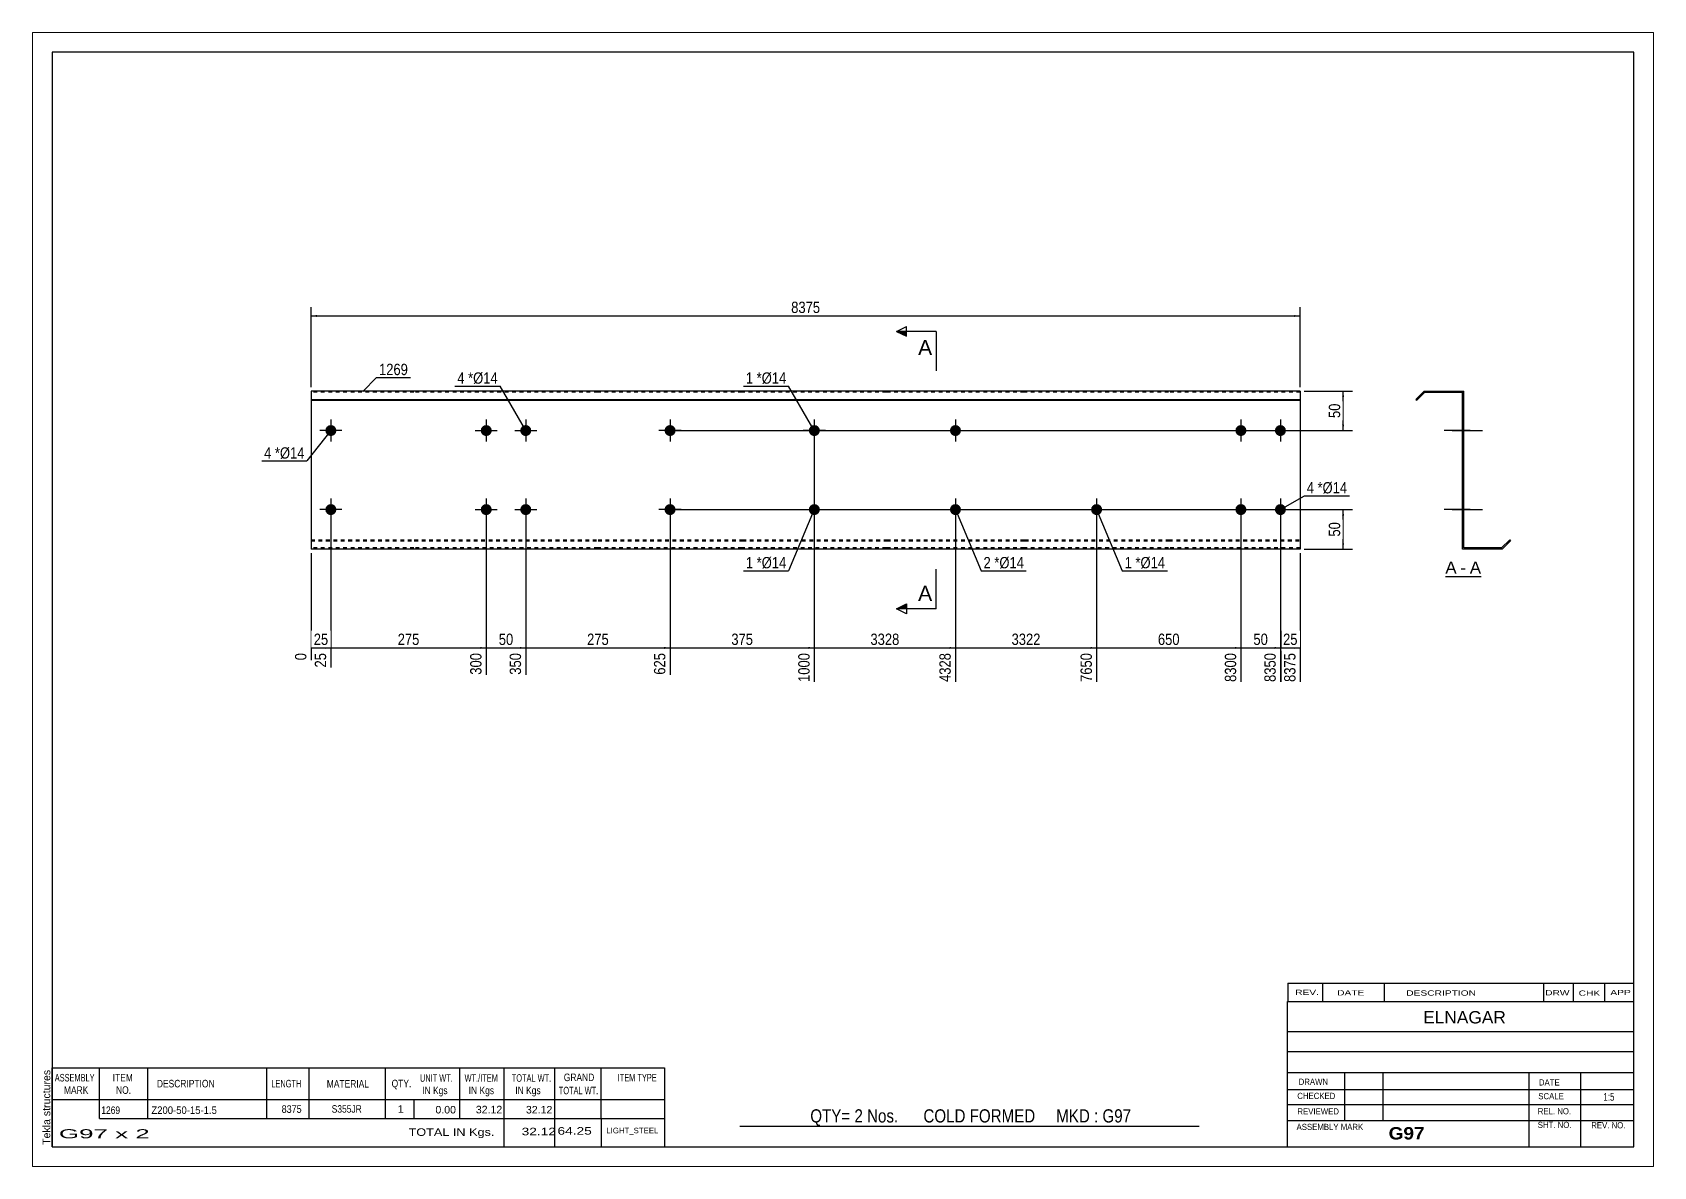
# Paper-space layout 'Layout1' of a CAD drawing. Header units: millimetres. Extents: x 0 to 410, y 0 to 287.
# The model-space entities are those that its viewports show. They can reach past a viewport. Long polylines and large blocks are cut down to what shows.
import ezdxf

# ---------------------------------------------------------------- set-up
doc = ezdxf.new("R2010")
doc.units = ezdxf.units.MM
doc.linetypes.add('DXK_LINE_DOT1', pattern=[1.8814, 0.9407, -0.9407])
doc.layers.add('Viewport layer', color=7, linetype='Continuous', plot=False)
doc.styles.add('Arial', font='ARIAL.TTF', dxfattribs={"height": 0.2})
doc.styles.add('Arial Bold', font='ARIALBD.TTF', dxfattribs={"height": 0.2})
doc.styles.add('Arial Narrow', font='ARIALN.TTF', dxfattribs={"height": 0.2})

# ---------------------------------------------------------------- blocks, each defined once
blk = doc.blocks.new('Unknown-629276626-1600')
at = {"color": 5, "linetype": 'Continuous'}
for p, q in [((334.52, 105.75), (-65.48, 105.75)), ((-65.48, 105.75), (-65.48, -171.25)), ((334.52, -171.25), (334.52, 105.75)), ((-65.48, -171.25), (334.52, -171.25))]:
    blk.add_line(p, q, dxfattribs=at)
at = {"color": 174, "linetype": 'Continuous', "style": 'Arial'}
blk.add_text('Tekla structures', height=1.9102, rotation=90, dxfattribs=at).set_placement((-65.98, -170.75))
blk = doc.blocks.new('Unknown-629276626-12 - 1216')
at = {"color": 7, "linetype": 'Continuous'}
blk.add_line((286.86, -26.95), (295.89, -26.95), dxfattribs=at)
at = {"color": 0, "linetype": 'Continuous'}
blk.add_wipeout([(289.7, -26.2), (289.7, -23), (286.86, -23), (286.86, -26.2)], dxfattribs=at)
blk.add_wipeout([(292.08, -26.2), (292.08, -23), (290.66, -23), (290.66, -26.2)], dxfattribs=at)
at = {"color": 96, "linetype": 'Continuous', "style": 'Arial'}
blk.add_text('A', height=3.06, dxfattribs=at).set_placement((286.86, -26.2))
at = {"color": 0, "linetype": 'Continuous'}
blk.add_wipeout([(295.89, -26.2), (295.89, -23), (293.04, -23), (293.04, -26.2)], dxfattribs=at)
at = {"color": 96, "linetype": 'Continuous', "style": 'Arial'}
for s, p in [('A', (293.04, -26.2)), ('-', (290.66, -26.2))]:
    blk.add_text(s, height=3.06, dxfattribs=at).set_placement(p)
blk = doc.blocks.new('Bolt-629276626-1207 - 1201')
at = {"linetype": 'Continuous'}
blk.add_hatch(color=3, dxfattribs=at).paths.add_polyline_path([(128.67, -10, -1), (125.87, -10, -1)])
at = {"color": 3, "linetype": 'Continuous'}
for p, q in [((127.27, -7.2), (127.27, -12.8)), ((124.47, -10), (130.07, -10))]:
    blk.add_line(p, q, dxfattribs=at)
blk = doc.blocks.new('Part-629276626-1204 - 1201')
at = {"color": 2, "linetype": 'Continuous'}
for p, q in [((0, 20), (0, -20)), ((26, 20), (0, 20)), ((0, 17.88), (26, 17.88)), ((0, 17.67), (26, 17.67)), ((72.49, 20), (26.1, 20)), ((26.1, 17.88), (72.49, 17.88)), ((26.1, 17.67), (72.49, 17.67)), ((108.98, 20), (72.59, 20)), ((72.59, 17.88), (108.98, 17.88)), ((72.59, 17.67), (108.98, 17.67)), ((145.46, 20), (109.08, 20)), ((109.08, 17.88), (145.46, 17.88)), ((109.08, 17.67), (145.46, 17.67)), ((180.36, 20), (145.56, 20)), ((145.56, 17.88), (180.36, 17.88)), ((145.56, 17.67), (180.36, 17.67)), ((216.85, 20), (180.46, 20)), ((180.46, 17.88), (216.85, 17.88)), ((180.46, 17.67), (216.85, 17.67)), ((250.15, 20), (216.95, 20)), ((216.95, 17.88), (250.15, 17.88)), ((216.95, 17.67), (250.15, 17.67)), ((250.15, 20), (250.15, -20)), ((26, -20), (0, -20)), ((72.49, -20), (26.1, -20)), ((108.98, -20), (72.59, -20)), ((145.46, -20), (109.08, -20)), ((180.36, -20), (145.56, -20)), ((216.85, -20), (180.46, -20)), ((250.15, -20), (216.95, -20))]:
    blk.add_line(p, q, dxfattribs=at)
at = {"color": 7, "linetype": 'DXK_LINE_DOT1'}
for p, q in [((26, 19.7), (0, 19.7)), ((72.49, 19.7), (26.1, 19.7)), ((108.98, 19.7), (72.59, 19.7)), ((145.46, 19.7), (109.08, 19.7)), ((180.36, 19.7), (145.56, 19.7)), ((216.85, 19.7), (180.46, 19.7)), ((250.15, 19.7), (216.95, 19.7)), ((0, -17.67), (26, -17.67)), ((0, -17.88), (26, -17.88)), ((26, -19.7), (0, -19.7)), ((26.1, -17.67), (72.49, -17.67)), ((26.1, -17.88), (72.49, -17.88)), ((72.49, -19.7), (26.1, -19.7)), ((72.59, -17.67), (108.98, -17.67)), ((72.59, -17.88), (108.98, -17.88)), ((108.98, -19.7), (72.59, -19.7)), ((109.08, -17.67), (145.46, -17.67)), ((109.08, -17.88), (145.46, -17.88)), ((145.46, -19.7), (109.08, -19.7)), ((145.56, -17.67), (180.36, -17.67)), ((145.56, -17.88), (180.36, -17.88)), ((180.36, -19.7), (145.56, -19.7)), ((180.46, -17.67), (216.85, -17.67)), ((180.46, -17.88), (216.85, -17.88)), ((216.85, -19.7), (180.46, -19.7)), ((216.95, -17.67), (250.15, -17.67)), ((216.95, -17.88), (250.15, -17.88)), ((250.15, -19.7), (216.95, -19.7))]:
    blk.add_line(p, q, dxfattribs=at)
blk = doc.blocks.new('Bolt-629276626-1205 - 1201')
at = {"linetype": 'Continuous'}
for points in [[(45.69, 10, -1), (42.89, 10, -1)], [(55.69, 10, -1), (52.89, 10, -1)], [(45.69, -10, -1), (42.89, -10, -1)], [(55.69, -10, -1), (52.89, -10, -1)]]:
    blk.add_hatch(color=3, dxfattribs=at).paths.add_polyline_path(points)
at = {"color": 3, "linetype": 'Continuous'}
for p, q in [((44.29, 12.8), (44.29, 7.2)), ((54.29, 12.8), (54.29, 7.2)), ((41.49, 10), (47.09, 10)), ((51.49, 10), (57.09, 10)), ((44.29, -7.2), (44.29, -12.8)), ((54.29, -7.2), (54.29, -12.8)), ((41.49, -10), (47.09, -10)), ((51.49, -10), (57.09, -10))]:
    blk.add_line(p, q, dxfattribs=at)
blk = doc.blocks.new('Bolt-629276626-1206 - 1201')
at = {"linetype": 'Continuous'}
for points in [[(6.4, -10, -1), (3.6, -10, -1)], [(92.18, -10, -1), (89.38, -10, -1)]]:
    blk.add_hatch(color=3, dxfattribs=at).paths.add_polyline_path(points)
at = {"color": 3, "linetype": 'Continuous'}
for p, q in [((5, -7.2), (5, -12.8)), ((90.78, -7.2), (90.78, -12.8)), ((7.8, -10), (2.2, -10)), ((93.58, -10), (87.98, -10))]:
    blk.add_line(p, q, dxfattribs=at)
blk = doc.blocks.new('Bolt-629276626-1208 - 1201')
at = {"linetype": 'Continuous'}
blk.add_hatch(color=3, dxfattribs=at).paths.add_polyline_path([(128.67, 10, -1), (125.87, 10, -1)])
at = {"color": 3, "linetype": 'Continuous'}
for p, q in [((127.27, 12.8), (127.27, 7.2)), ((130.07, 10), (124.47, 10))]:
    blk.add_line(p, q, dxfattribs=at)
blk = doc.blocks.new('Bolt-629276626-1209 - 1201')
at = {"linetype": 'Continuous'}
for points in [[(164.36, 10, -1), (161.56, 10, -1)], [(164.36, -10, -1), (161.56, -10, -1)]]:
    blk.add_hatch(color=3, dxfattribs=at).paths.add_polyline_path(points)
at = {"color": 3, "linetype": 'Continuous'}
for p, q in [((162.96, 12.8), (162.96, 7.2)), ((160.16, 10), (165.76, 10)), ((162.96, -7.2), (162.96, -12.8)), ((160.16, -10), (165.76, -10))]:
    blk.add_line(p, q, dxfattribs=at)
blk = doc.blocks.new('Bolt-629276626-1210 - 1201')
at = {"linetype": 'Continuous'}
for points in [[(6.4, 10, -1), (3.6, 10, -1)], [(92.18, 10, -1), (89.38, 10, -1)]]:
    blk.add_hatch(color=3, dxfattribs=at).paths.add_polyline_path(points)
at = {"color": 3, "linetype": 'Continuous'}
for p, q in [((5, 12.8), (5, 7.2)), ((90.78, 12.8), (90.78, 7.2)), ((7.8, 10), (2.2, 10)), ((93.58, 10), (87.98, 10))]:
    blk.add_line(p, q, dxfattribs=at)
blk = doc.blocks.new('Bolt-629276626-1211 - 1201')
at = {"linetype": 'Continuous'}
blk.add_hatch(color=3, dxfattribs=at).paths.add_polyline_path([(200.06, -10, -1), (197.26, -10, -1)])
at = {"color": 3, "linetype": 'Continuous'}
for p, q in [((198.66, -7.2), (198.66, -12.8)), ((195.86, -10), (201.46, -10))]:
    blk.add_line(p, q, dxfattribs=at)
blk = doc.blocks.new('Bolt-629276626-1212 - 1201')
at = {"linetype": 'Continuous'}
for points in [[(236.55, 10, -1), (233.75, 10, -1)], [(246.55, 10, -1), (243.75, 10, -1)], [(236.55, -10, -1), (233.75, -10, -1)], [(246.55, -10, -1), (243.75, -10, -1)]]:
    blk.add_hatch(color=3, dxfattribs=at).paths.add_polyline_path(points)
at = {"color": 3, "linetype": 'Continuous'}
for p, q in [((235.15, 12.8), (235.15, 7.2)), ((245.15, 12.8), (245.15, 7.2)), ((232.35, 10), (237.95, 10)), ((242.35, 10), (247.95, 10)), ((235.15, -7.2), (235.15, -12.8)), ((245.15, -7.2), (245.15, -12.8)), ((232.35, -10), (237.95, -10)), ((242.35, -10), (247.95, -10))]:
    blk.add_line(p, q, dxfattribs=at)
blk = doc.blocks.new('Part-629276626-1217 - 1216')
at = {"color": 2, "linetype": 'Continuous'}
for p, q in [((281.52, 20), (279.4, 17.88)), ((279.4, 17.88), (279.61, 17.67)), ((279.61, 17.67), (281.65, 19.7)), ((281.52, 20), (291.52, 20)), ((281.65, 19.7), (291.22, 19.7)), ((291.22, -20), (291.22, 19.7)), ((291.52, -19.7), (291.52, 20)), ((301.22, -20), (291.22, -20)), ((301.1, -19.7), (291.52, -19.7)), ((301.1, -19.7), (303.13, -17.67)), ((303.34, -17.88), (301.22, -20)), ((303.13, -17.67), (303.34, -17.88))]:
    blk.add_line(p, q, dxfattribs=at)
blk = doc.blocks.new('Bolt-629276626-1218 - 1216')
at = {"linetype": 'Continuous'}
for points in [[(291.52, 8.6), (291.52, 11.4), (291.22, 11.4), (291.22, 8.6)], [(291.52, 8.6), (291.52, 11.4), (291.22, 11.4), (291.22, 8.6)], [(291.52, -11.4), (291.52, -8.6), (291.22, -8.6), (291.22, -11.4)], [(291.52, -11.4), (291.52, -8.6), (291.22, -8.6), (291.22, -11.4)]]:
    blk.add_hatch(color=3, dxfattribs=at).paths.add_polyline_path(points)
at = {"color": 3, "linetype": 'Continuous'}
for p, q in [((288.62, 10), (295.22, 10)), ((288.62, 10), (295.22, 10)), ((291.22, 11.4), (291.52, 11.4)), ((291.22, 11.4), (291.52, 11.4)), ((291.22, 8.6), (291.52, 8.6)), ((291.22, 8.6), (291.52, 8.6)), ((288.62, -10), (295.22, -10)), ((288.62, -10), (295.22, -10)), ((291.22, -8.6), (291.52, -8.6)), ((291.22, -8.6), (291.52, -8.6)), ((291.22, -11.4), (291.52, -11.4)), ((291.22, -11.4), (291.52, -11.4))]:
    blk.add_line(p, q, dxfattribs=at)
blk = doc.blocks.new('Bolt-629276626-1219 - 1216')
at = {"linetype": 'Continuous'}
blk.add_hatch(color=3, dxfattribs=at).paths.add_polyline_path([(291.52, -11.4), (291.52, -8.6), (291.22, -8.6), (291.22, -11.4)])
blk.add_hatch(color=3, dxfattribs=at).paths.add_polyline_path([(291.52, -11.4), (291.52, -8.6), (291.22, -8.6), (291.22, -11.4)])
at = {"color": 3, "linetype": 'Continuous'}
for p, q in [((293.12, -10), (286.52, -10)), ((293.12, -10), (286.52, -10)), ((291.52, -8.6), (291.22, -8.6)), ((291.52, -8.6), (291.22, -8.6)), ((291.52, -11.4), (291.22, -11.4)), ((291.52, -11.4), (291.22, -11.4))]:
    blk.add_line(p, q, dxfattribs=at)
blk = doc.blocks.new('Bolt-629276626-1220 - 1216')
at = {"linetype": 'Continuous'}
blk.add_hatch(color=3, dxfattribs=at).paths.add_polyline_path([(291.52, -11.4), (291.52, -8.6), (291.22, -8.6), (291.22, -11.4)])
at = {"color": 3, "linetype": 'Continuous'}
for p, q in [((289.32, -10), (295.92, -10)), ((291.22, -8.6), (291.52, -8.6)), ((291.22, -11.4), (291.52, -11.4))]:
    blk.add_line(p, q, dxfattribs=at)
blk = doc.blocks.new('Bolt-629276626-1221 - 1216')
at = {"linetype": 'Continuous'}
blk.add_hatch(color=3, dxfattribs=at).paths.add_polyline_path([(291.52, 8.6), (291.52, 11.4), (291.22, 11.4), (291.22, 8.6)])
at = {"color": 3, "linetype": 'Continuous'}
for p, q in [((293.12, 10), (286.52, 10)), ((291.52, 11.4), (291.22, 11.4)), ((291.52, 8.6), (291.22, 8.6))]:
    blk.add_line(p, q, dxfattribs=at)
blk = doc.blocks.new('Bolt-629276626-1222 - 1216')
at = {"linetype": 'Continuous'}
for points in [[(291.52, 8.6), (291.52, 11.4), (291.22, 11.4), (291.22, 8.6)], [(291.52, -11.4), (291.52, -8.6), (291.22, -8.6), (291.22, -11.4)]]:
    blk.add_hatch(color=3, dxfattribs=at).paths.add_polyline_path(points)
at = {"color": 3, "linetype": 'Continuous'}
for p, q in [((291.22, 11.4), (291.52, 11.4)), ((291.22, 10), (295.52, 10)), ((291.22, 8.6), (291.52, 8.6)), ((291.22, -8.6), (291.52, -8.6)), ((291.22, -10), (295.52, -10)), ((291.22, -11.4), (291.52, -11.4))]:
    blk.add_line(p, q, dxfattribs=at)
blk = doc.blocks.new('Bolt-629276626-1223 - 1216')
at = {"linetype": 'Continuous'}
blk.add_hatch(color=3, dxfattribs=at).paths.add_polyline_path([(291.52, 8.6), (291.52, 11.4), (291.22, 11.4), (291.22, 8.6)])
blk.add_hatch(color=3, dxfattribs=at).paths.add_polyline_path([(291.52, 8.6), (291.52, 11.4), (291.22, 11.4), (291.22, 8.6)])
at = {"color": 3, "linetype": 'Continuous'}
for p, q in [((293.12, 10), (286.52, 10)), ((293.12, 10), (286.52, 10)), ((291.52, 11.4), (291.22, 11.4)), ((291.52, 11.4), (291.22, 11.4)), ((291.52, 8.6), (291.22, 8.6)), ((291.52, 8.6), (291.22, 8.6))]:
    blk.add_line(p, q, dxfattribs=at)
blk = doc.blocks.new('Bolt-629276626-1224 - 1216')
at = {"linetype": 'Continuous'}
blk.add_hatch(color=3, dxfattribs=at).paths.add_polyline_path([(291.52, -11.4), (291.52, -8.6), (291.22, -8.6), (291.22, -11.4)])
at = {"color": 3, "linetype": 'Continuous'}
for p, q in [((289.32, -10), (295.92, -10)), ((291.22, -8.6), (291.52, -8.6)), ((291.22, -11.4), (291.52, -11.4))]:
    blk.add_line(p, q, dxfattribs=at)
blk = doc.blocks.new('Bolt-629276626-1225 - 1216')
at = {"linetype": 'Continuous'}
for points in [[(291.52, 8.6), (291.52, 11.4), (291.22, 11.4), (291.22, 8.6)], [(291.52, 8.6), (291.52, 11.4), (291.22, 11.4), (291.22, 8.6)], [(291.52, -11.4), (291.52, -8.6), (291.22, -8.6), (291.22, -11.4)], [(291.52, -11.4), (291.52, -8.6), (291.22, -8.6), (291.22, -11.4)]]:
    blk.add_hatch(color=3, dxfattribs=at).paths.add_polyline_path(points)
at = {"color": 3, "linetype": 'Continuous'}
for p, q in [((288.62, 10), (296.22, 10)), ((288.62, 10), (296.22, 10)), ((291.22, 11.4), (291.52, 11.4)), ((291.22, 11.4), (291.52, 11.4)), ((291.22, 8.6), (291.52, 8.6)), ((291.22, 8.6), (291.52, 8.6)), ((288.62, -10), (296.22, -10)), ((288.62, -10), (296.22, -10)), ((291.22, -8.6), (291.52, -8.6)), ((291.22, -8.6), (291.52, -8.6)), ((291.22, -11.4), (291.52, -11.4)), ((291.22, -11.4), (291.52, -11.4))]:
    blk.add_line(p, q, dxfattribs=at)
blk = doc.blocks.new('StraightDimension-629276626-1243 - 1201')
at = {"linetype": 'Continuous'}
blk.add_hatch(color=7, dxfattribs=at).paths.add_polyline_path([(52.79, -44.75), (54.29, -45), (52.79, -45.25)])
at = {"color": 7, "linetype": 'Continuous'}
for p, q in [((44.29, -11), (44.29, -51.78)), ((54.29, -11), (54.29, -51.78)), ((44.29, -45), (54.29, -45))]:
    blk.add_line(p, q, dxfattribs=at)
at = {"color": 0}
blk.add_wipeout([(51.72, -44.85), (51.72, -40.65), (46.87, -40.65), (46.87, -44.85)], dxfattribs=at)
at = {"color": 0, "linetype": 'Continuous'}
blk.add_wipeout([(53.69, -45.7), (49.49, -45.7), (49.49, -52.38), (53.69, -52.38)], dxfattribs=at)
at = {"color": 3, "style": 'Arial Narrow'}
blk.add_text('50', height=2.863, dxfattribs=at).set_placement((47.47, -44.25))
at = {"color": 3, "linetype": 'Continuous', "style": 'Arial Narrow'}
blk.add_text('350', height=2.863, rotation=90.0002, dxfattribs=at).set_placement((53.09, -51.78))
blk = doc.blocks.new('StraightDimension-629276626-1242 - 1201')
at = {"linetype": 'Continuous'}
blk.add_hatch(color=7, dxfattribs=at).paths.add_polyline_path([(89.28, -44.75), (90.78, -45), (89.28, -45.25)])
at = {"color": 7, "linetype": 'Continuous'}
for p, q in [((54.29, -11), (54.29, -51.78)), ((90.78, -11), (90.78, -51.78)), ((54.29, -45), (90.78, -45))]:
    blk.add_line(p, q, dxfattribs=at)
at = {"color": 0}
blk.add_wipeout([(75.88, -44.85), (75.88, -40.65), (69.2, -40.65), (69.2, -44.85)], dxfattribs=at)
at = {"color": 0, "linetype": 'Continuous'}
blk.add_wipeout([(90.18, -45.7), (85.98, -45.7), (85.98, -52.38), (90.18, -52.38)], dxfattribs=at)
at = {"color": 3, "style": 'Arial Narrow'}
blk.add_text('275', height=2.863, dxfattribs=at).set_placement((69.8, -44.25))
at = {"color": 3, "linetype": 'Continuous', "style": 'Arial Narrow'}
blk.add_text('625', height=2.863, rotation=90.0002, dxfattribs=at).set_placement((89.58, -51.78))
blk = doc.blocks.new('StraightDimension-629276626-1236 - 1201')
at = {"linetype": 'Continuous'}
blk.add_hatch(color=7, dxfattribs=at).paths.add_polyline_path([(248.65, -44.75), (250.15, -45), (248.65, -45.25)])
at = {"color": 7, "linetype": 'Continuous'}
for p, q in [((245.15, -11), (245.15, -53.61)), ((250.15, -21), (250.15, -53.61)), ((245.15, -45), (250.15, -45))]:
    blk.add_line(p, q, dxfattribs=at)
at = {"color": 0}
blk.add_wipeout([(250.07, -44.85), (250.07, -40.65), (245.22, -40.65), (245.22, -44.85)], dxfattribs=at)
at = {"color": 0, "linetype": 'Continuous'}
blk.add_wipeout([(249.55, -45.7), (245.35, -45.7), (245.35, -54.21), (249.55, -54.21)], dxfattribs=at)
at = {"color": 3, "style": 'Arial Narrow'}
blk.add_text('25', height=2.863, dxfattribs=at).set_placement((245.82, -44.25))
at = {"color": 3, "linetype": 'Continuous', "style": 'Arial Narrow'}
blk.add_text('8375', height=2.863, rotation=90.0002, dxfattribs=at).set_placement((248.95, -53.61))
blk = doc.blocks.new('StraightDimension-629276626-1237 - 1201')
at = {"linetype": 'Continuous'}
blk.add_hatch(color=7, dxfattribs=at).paths.add_polyline_path([(243.65, -44.75), (245.15, -45), (243.65, -45.25)])
at = {"color": 7, "linetype": 'Continuous'}
for p, q in [((235.15, -11), (235.15, -53.61)), ((245.15, -11), (245.15, -53.61)), ((235.15, -45), (245.15, -45))]:
    blk.add_line(p, q, dxfattribs=at)
at = {"color": 0}
blk.add_wipeout([(242.57, -44.85), (242.57, -40.65), (237.72, -40.65), (237.72, -44.85)], dxfattribs=at)
at = {"color": 0, "linetype": 'Continuous'}
blk.add_wipeout([(244.55, -45.7), (240.35, -45.7), (240.35, -54.21), (244.55, -54.21)], dxfattribs=at)
at = {"color": 3, "style": 'Arial Narrow'}
blk.add_text('50', height=2.863, dxfattribs=at).set_placement((238.32, -44.25))
at = {"color": 3, "linetype": 'Continuous', "style": 'Arial Narrow'}
blk.add_text('8350', height=2.863, rotation=90.0002, dxfattribs=at).set_placement((243.95, -53.61))
blk = doc.blocks.new('StraightDimension-629276626-1238 - 1201')
at = {"linetype": 'Continuous'}
blk.add_hatch(color=7, dxfattribs=at).paths.add_polyline_path([(233.65, -44.75), (235.15, -45), (233.65, -45.25)])
at = {"color": 7, "linetype": 'Continuous'}
for p, q in [((198.66, -11), (198.66, -53.61)), ((235.15, -11), (235.15, -53.61)), ((198.66, -45), (235.15, -45))]:
    blk.add_line(p, q, dxfattribs=at)
at = {"color": 0}
blk.add_wipeout([(220.24, -44.85), (220.24, -40.65), (213.56, -40.65), (213.56, -44.85)], dxfattribs=at)
at = {"color": 0, "linetype": 'Continuous'}
blk.add_wipeout([(234.55, -45.7), (230.35, -45.7), (230.35, -54.21), (234.55, -54.21)], dxfattribs=at)
at = {"color": 3, "style": 'Arial Narrow'}
blk.add_text('650', height=2.863, dxfattribs=at).set_placement((214.16, -44.25))
at = {"color": 3, "linetype": 'Continuous', "style": 'Arial Narrow'}
blk.add_text('8300', height=2.863, rotation=90.0002, dxfattribs=at).set_placement((233.95, -53.61))
blk = doc.blocks.new('StraightDimension-629276626-1239 - 1201')
at = {"linetype": 'Continuous'}
blk.add_hatch(color=7, dxfattribs=at).paths.add_polyline_path([(197.16, -44.75), (198.66, -45), (197.16, -45.25)])
at = {"color": 7, "linetype": 'Continuous'}
for p, q in [((162.96, -11), (162.96, -53.61)), ((198.66, -11), (198.66, -53.61)), ((162.96, -45), (198.66, -45))]:
    blk.add_line(p, q, dxfattribs=at)
at = {"color": 0}
blk.add_wipeout([(185.07, -44.85), (185.07, -40.65), (176.55, -40.65), (176.55, -44.85)], dxfattribs=at)
at = {"color": 0, "linetype": 'Continuous'}
blk.add_wipeout([(198.06, -45.7), (193.86, -45.7), (193.86, -54.21), (198.06, -54.21)], dxfattribs=at)
at = {"color": 3, "style": 'Arial Narrow'}
blk.add_text('3322', height=2.863, dxfattribs=at).set_placement((177.15, -44.25))
at = {"color": 3, "linetype": 'Continuous', "style": 'Arial Narrow'}
blk.add_text('7650', height=2.863, rotation=90.0002, dxfattribs=at).set_placement((197.46, -53.61))
blk = doc.blocks.new('StraightDimension-629276626-1240 - 1201')
at = {"linetype": 'Continuous'}
blk.add_hatch(color=7, dxfattribs=at).paths.add_polyline_path([(161.46, -44.75), (162.96, -45), (161.46, -45.25)])
at = {"color": 7, "linetype": 'Continuous'}
for p, q in [((127.27, 9), (127.27, -53.61)), ((162.96, -11), (162.96, -53.61)), ((127.27, -45), (162.96, -45))]:
    blk.add_line(p, q, dxfattribs=at)
at = {"color": 0}
blk.add_wipeout([(149.37, -44.85), (149.37, -40.65), (140.86, -40.65), (140.86, -44.85)], dxfattribs=at)
at = {"color": 0, "linetype": 'Continuous'}
blk.add_wipeout([(162.36, -45.7), (158.16, -45.7), (158.16, -54.21), (162.36, -54.21)], dxfattribs=at)
at = {"color": 3, "style": 'Arial Narrow'}
blk.add_text('3328', height=2.863, dxfattribs=at).set_placement((141.46, -44.25))
at = {"color": 3, "linetype": 'Continuous', "style": 'Arial Narrow'}
blk.add_text('4328', height=2.863, rotation=90.0002, dxfattribs=at).set_placement((161.76, -53.61))
blk = doc.blocks.new('StraightDimension-629276626-1241 - 1201')
at = {"linetype": 'Continuous'}
blk.add_hatch(color=7, dxfattribs=at).paths.add_polyline_path([(125.77, -44.75), (127.27, -45), (125.77, -45.25)])
at = {"color": 7, "linetype": 'Continuous'}
for p, q in [((127.27, 9), (127.27, -53.61)), ((90.78, -11), (90.78, -51.78)), ((90.78, -45), (127.27, -45))]:
    blk.add_line(p, q, dxfattribs=at)
at = {"color": 0}
blk.add_wipeout([(112.37, -44.85), (112.37, -40.65), (105.68, -40.65), (105.68, -44.85)], dxfattribs=at)
at = {"color": 0, "linetype": 'Continuous'}
blk.add_wipeout([(126.67, -45.7), (122.47, -45.7), (122.47, -54.21), (126.67, -54.21)], dxfattribs=at)
at = {"color": 3, "style": 'Arial Narrow'}
blk.add_text('375', height=2.863, dxfattribs=at).set_placement((106.28, -44.25))
at = {"color": 3, "linetype": 'Continuous', "style": 'Arial Narrow'}
blk.add_text('1000', height=2.863, rotation=90.0002, dxfattribs=at).set_placement((126.07, -53.61))
blk = doc.blocks.new('StraightDimension-629276626-1244 - 1201')
at = {"linetype": 'Continuous'}
blk.add_hatch(color=7, dxfattribs=at).paths.add_polyline_path([(42.79, -44.75), (44.29, -45), (42.79, -45.25)])
at = {"color": 7, "linetype": 'Continuous'}
for p, q in [((5, -11), (5, -49.96)), ((44.29, -11), (44.29, -51.78)), ((5, -45), (44.29, -45))]:
    blk.add_line(p, q, dxfattribs=at)
at = {"color": 0}
blk.add_wipeout([(27.99, -44.85), (27.99, -40.65), (21.3, -40.65), (21.3, -44.85)], dxfattribs=at)
at = {"color": 0, "linetype": 'Continuous'}
blk.add_wipeout([(43.69, -45.7), (39.49, -45.7), (39.49, -52.38), (43.69, -52.38)], dxfattribs=at)
at = {"color": 3, "style": 'Arial Narrow'}
blk.add_text('275', height=2.863, dxfattribs=at).set_placement((21.9, -44.25))
at = {"color": 3, "linetype": 'Continuous', "style": 'Arial Narrow'}
blk.add_text('300', height=2.863, rotation=90.0002, dxfattribs=at).set_placement((43.09, -51.78))
blk = doc.blocks.new('StraightDimension-629276626-1245 - 1201')
at = {"linetype": 'Continuous'}
blk.add_hatch(color=7, dxfattribs=at).paths.add_polyline_path([(3.5, -44.75), (5, -45), (3.5, -45.25)])
at = {"color": 7, "linetype": 'Continuous'}
for p, q in [((5, -11), (5, -49.96)), ((0, -21), (0, -48.13)), ((0, -45), (5, -45))]:
    blk.add_line(p, q, dxfattribs=at)
at = {"color": 0}
blk.add_wipeout([(4.93, -44.85), (4.93, -40.65), (0.07, -40.65), (0.07, -44.85)], dxfattribs=at)
at = {"color": 0, "linetype": 'Continuous'}
blk.add_wipeout([(4.4, -45.7), (0.2, -45.7), (0.2, -50.56), (4.4, -50.56)], dxfattribs=at)
blk.add_wipeout([(-0.6, -45.7), (-4.8, -45.7), (-4.8, -48.73), (-0.6, -48.73)], dxfattribs=at)
at = {"color": 3, "style": 'Arial Narrow'}
blk.add_text('25', height=2.863, dxfattribs=at).set_placement((0.67, -44.25))
at = {"color": 3, "linetype": 'Continuous', "style": 'Arial Narrow'}
for s, height, p in [('0', 2.86, (-1.2, -48.13)), ('25', 2.863, (3.8, -49.96))]:
    blk.add_text(s, height=height, rotation=90.0002, dxfattribs=at).set_placement(p)
blk = doc.blocks.new('StraightDimension-629276626-1283 - 1201')
at = {"linetype": 'Continuous'}
for points in [[(260.75, 18.5), (261, 20), (261.25, 18.5)], [(261.25, 11.5), (261, 10), (260.75, 11.5)]]:
    blk.add_hatch(color=7, dxfattribs=at).paths.add_polyline_path(points)
at = {"color": 7, "linetype": 'Continuous'}
for p, q in [((251.15, 20), (263.4, 20)), ((261, 10), (261, 20)), ((91.78, 10), (263.4, 10))]:
    blk.add_line(p, q, dxfattribs=at)
at = {"color": 0}
blk.add_wipeout([(260.85, 17.43), (256.65, 17.43), (256.65, 12.57), (260.85, 12.57)], dxfattribs=at)
at = {"color": 3, "style": 'Arial Narrow'}
blk.add_text('50', height=2.863, rotation=90.0002, dxfattribs=at).set_placement((260.25, 13.17))
blk = doc.blocks.new('StraightDimension-629276626-1291 - 1201')
at = {"linetype": 'Continuous'}
for points in [[(260.75, -11.5), (261, -10), (261.25, -11.5)], [(261.25, -18.5), (261, -20), (260.75, -18.5)]]:
    blk.add_hatch(color=7, dxfattribs=at).paths.add_polyline_path(points)
at = {"color": 7, "linetype": 'Continuous'}
for p, q in [((91.78, -10), (263.4, -10)), ((261, -20), (261, -10)), ((251.15, -20), (263.4, -20))]:
    blk.add_line(p, q, dxfattribs=at)
at = {"color": 0}
blk.add_wipeout([(260.85, -12.57), (256.65, -12.57), (256.65, -17.43), (260.85, -17.43)], dxfattribs=at)
at = {"color": 3, "style": 'Arial Narrow'}
blk.add_text('50', height=2.863, rotation=90.0002, dxfattribs=at).set_placement((260.25, -16.83))
blk = doc.blocks.new('StraightDimension-629276626-1300 - 1201')
at = {"linetype": 'Continuous'}
for points in [[(1.5, 38.75), (0, 39), (1.5, 39.25)], [(248.65, 39.25), (250.15, 39), (248.65, 38.75)]]:
    blk.add_hatch(color=7, dxfattribs=at).paths.add_polyline_path(points)
at = {"color": 7, "linetype": 'Continuous'}
for p, q in [((0, 21), (0, 41.25)), ((250.15, 21), (250.15, 41.25)), ((0, 39), (250.15, 39))]:
    blk.add_line(p, q, dxfattribs=at)
at = {"color": 0}
blk.add_wipeout([(129.33, 39.15), (129.33, 43.35), (120.82, 43.35), (120.82, 39.15)], dxfattribs=at)
at = {"color": 3, "style": 'Arial Narrow'}
blk.add_text('8375', height=2.863, dxfattribs=at).set_placement((121.42, 39.75))
blk = doc.blocks.new('CBS_BOM-629276626-1628')
at = {"color": 7, "linetype": 'Continuous'}
for p, q in [((-65.51, -159.28), (-65.51, -151.28)), ((-65.51, -151.28), (89.41, -151.28)), ((-53.51, -159.28), (-53.51, -151.28)), ((-41.32, -159.28), (-41.32, -151.28)), ((-11.16, -159.28), (-11.16, -151.28)), ((-0.48, -159.28), (-0.48, -151.28)), ((18.84, -159.28), (18.84, -151.28)), ((37.64, -159.28), (37.64, -151.28)), ((48.85, -159.28), (48.85, -151.28)), ((61.64, -159.28), (61.64, -151.28)), ((73.39, -159.28), (73.39, -151.28)), ((89.41, -151.29), (89.41, -159.27)), ((-65.51, -159.28), (89.41, -159.28)), ((-65.51, -164.08), (-65.51, -159.28)), ((-53.51, -164.08), (-53.51, -159.28)), ((-41.32, -164.08), (-41.32, -159.28)), ((-11.16, -164.08), (-11.16, -159.28)), ((-0.48, -164.08), (-0.48, -159.28)), ((18.84, -164.08), (18.84, -159.28)), ((26.1, -164.08), (26.1, -159.28)), ((37.64, -164.08), (37.64, -159.28)), ((48.85, -164.08), (48.85, -159.28)), ((61.64, -164.08), (61.64, -159.28)), ((73.4, -164.08), (73.4, -159.28)), ((89.41, -159.28), (89.41, -164.08)), ((-65.51, -171.28), (-65.51, -164.1)), ((-53.51, -164.08), (89.41, -164.08)), ((48.85, -171.28), (48.85, -164.1)), ((61.64, -171.28), (61.64, -164.1)), ((73.44, -171.28), (73.44, -164.1)), ((89.41, -164.08), (89.41, -171.28)), ((-65.51, -171.28), (89.41, -171.28))]:
    blk.add_line(p, q, dxfattribs=at)
at = {"color": 3, "linetype": 'Continuous', "style": 'Arial'}
for s, height, width, p in [('ASSEMBLY', 1.91, 0.7, (-64.83, -154.71)), ('ITEM', 1.91, 0.8, (-50.18, -154.71)), ('DESCRIPTION', 1.9102, 0.8, (-39, -156.21)), ('LENGTH', 1.91, 0.7, (-10.05, -156.21)), ('MATERIAL', 1.91, 0.8, (3.97, -156.26)), ('QTY.', 1.91, 0.8, (20.36, -156.18)), ('UNIT WT.', 1.91, 0.7, (27.53, -154.78)), ('WT./ITEM', 1.91, 0.7, (38.82, -154.78)), ('TOTAL WT.', 1.91, 0.7, (50.76, -154.78)), ('GRAND', 1.91, 0.8, (63.91, -154.62)), ('ITEM TYPE', 1.91, 0.7, (77.55, -154.7)), ('MARK', 1.91, 0.8, (-62.51, -157.84)), ('NO.', 1.91, 0.8, (-49.33, -157.84)), ('IN Kgs', 1.91, 0.8, (28.11, -157.92)), ('IN Kgs', 1.91, 0.8, (39.86, -157.92)), ('IN Kgs', 1.91, 0.8, (51.65, -157.92)), ('TOTAL WT.', 1.91, 0.7, (62.65, -157.96))]:
    blk.add_text(s, height=height, dxfattribs=dict(at, width=width)).set_placement(p)
at = {"color": 7, "linetype": 'Continuous', "style": 'Arial'}
for s, height, width, p in [('1269', 1.91, 0.8, (-53.06, -162.93)), ('Z200-50-15-1.5', 1.9102, 0.9, (-40.39, -162.93)), ('8375', 1.91, 0.85, (-7.44, -162.65)), ('S355JR', 1.91, 0.8, (5.21, -162.62))]:
    blk.add_text(s, height=height, dxfattribs=dict(at, width=width)).set_placement(p)
for s, p in [('1', (21.93, -162.62)), ('0.00', (31.44, -162.81)), ('32.12', (41.66, -162.78)), ('32.12', (54.33, -162.81))]:
    blk.add_text(s, height=1.91, dxfattribs=at).set_placement(p)
at = {"color": 6, "linetype": 'Continuous', "style": 'Arial'}
for s, height, width, p in [('G97 x 2', 2.292, 2.05, (-63.79, -169.09)), ('TOTAL IN Kgs.', 1.9102, 1.2, (24.65, -168.48)), ('32.12', 1.91, 1.3, (53.24, -168.33)), ('64.25', 1.91, 1.3, (62.31, -168.17))]:
    blk.add_text(s, height=height, dxfattribs=dict(at, width=width)).set_placement(p)
blk.add_text('LIGHT_STEEL', height=1.4135, dxfattribs=at).set_placement((74.66, -167.83))
blk = doc.blocks.new('CBS_CALLOFF-629276626-1629')
at = {"color": 7, "linetype": 'Continuous'}
blk.add_line((108.4, -165.98), (224.63, -166), dxfattribs=at)
at = {"color": 3, "linetype": 'Continuous', "style": 'Arial Narrow'}
blk.add_text('QTY= 2 Nos.      COLD FORMED     MKD : G97', height=3.3405, dxfattribs=at).set_placement((126.25, -165.09))
blk = doc.blocks.new('CBS_NAME_BLOG-629276626-1630')
at = {"color": 7, "linetype": 'Continuous'}
for p, q in [((246.93, -171.21), (246.92, -134.5)), ((246.93, -134.5), (334.44, -134.5)), ((246.93, -142.04), (334.45, -142.04)), ((247, -147.09), (334.52, -147.09)), ((246.93, -152.46), (334.44, -152.46)), ((261.45, -164.57), (261.45, -152.47)), ((271.13, -164.54), (271.13, -152.47)), ((308.05, -171.21), (308.05, -152.48)), ((321.1, -171.21), (321.1, -152.47)), ((246.93, -156.76), (334.52, -156.74)), ((246.93, -160.51), (334.44, -160.51)), ((246.93, -164.55), (334.44, -164.55)), ((246.93, -171.25), (334.52, -171.25))]:
    blk.add_line(p, q, dxfattribs=at)
at = {"color": 3, "linetype": 'Continuous', "style": 'Arial'}
blk.add_text('ELNAGAR', height=3.133, dxfattribs=at).set_placement((281.25, -140.03))
at = {"color": 3, "linetype": 'Continuous'}
for s, height, style, width, p in [('DRAWN', 1.566, 'Arial', 0.9, (249.76, -155.57)), ('DATE', 1.566, 'Arial', 0.9, (310.52, -155.73)), ('CHECKED', 1.566, 'Arial', 0.9, (249.41, -159.14)), ('SCALE', 1.566, 'Arial', 0.9, (310.37, -159.21)), ('1:5', 1.957, 'Arial Narrow', 0.9, (326.82, -159.57)), ('REVIEWED', 1.566, 'Arial', 0.9, (249.45, -163.06)), ('REL. NO.', 1.566, 'Arial', 0.9, (310.23, -163.01)), ('ASSEMBLY MARK', 1.5663, 'Arial', 0.9, (249.23, -166.99)), ('G97', 3.131, 'Arial Bold', 1.1, (272.51, -169.39)), ('SHT. NO.', 1.566, 'Arial', 0.9, (310.23, -166.48)), ('REV. NO.', 1.566, 'Arial', 0.9, (323.75, -166.57))]:
    blk.add_text(s, height=height, dxfattribs=dict(at, style=style, width=width)).set_placement(p)
blk = doc.blocks.new('CBS_REVISION-629276626-1631')
at = {"color": 7, "linetype": 'Continuous'}
for p, q in [((247.01, -129.87), (334.51, -129.87)), ((247.01, -129.87), (247.01, -134.5)), ((255.81, -129.87), (255.81, -134.5)), ((271.4, -129.87), (271.4, -134.44)), ((311.66, -129.87), (311.66, -134.5)), ((319.2, -129.87), (319.2, -134.5)), ((327.15, -129.87), (327.15, -134.5)), ((247.01, -134.5), (334.51, -134.5))]:
    blk.add_line(p, q, dxfattribs=at)
at = {"color": 7, "style": 'Arial Narrow', "width": 1.7}
for s, height, p in [('REV.', 1.326, (248.87, -132.82)), ('DATE', 1.326, (259.49, -132.94)), ('DESCRIPTION', 1.3257, (276.97, -132.99)), ('DRW', 1.326, (312.09, -132.93)), ('CHK', 1.326, (320.57, -133.02)), ('APP', 1.326, (328.58, -132.87))]:
    blk.add_text(s, height=height, dxfattribs=at).set_placement(p)
blk = doc.blocks.new('SectionMark-629276626-1234 - 1201')
at = {"linetype": 'Continuous'}
for points in [[(150.56, 35.1), (150.56, 33.85), (148.06, 35.1)], [(150.56, -33.85), (150.56, -35.1), (148.06, -35.1)]]:
    blk.add_hatch(color=30, dxfattribs=at).paths.add_polyline_path(points)
at = {"color": 30, "linetype": 'Continuous'}
for p, q in [((148.06, 35.1), (150.56, 36.35)), ((148.06, 35.1), (150.56, 33.85)), ((150.56, 33.85), (150.56, 36.35)), ((148.06, -35.1), (150.56, -33.85)), ((150.56, -36.35), (148.06, -35.1)), ((150.56, -33.85), (150.56, -36.35))]:
    blk.add_line(p, q, dxfattribs=at)
at = {"color": 0, "linetype": 'Continuous'}
for points in [[(157.06, 29.1), (157.06, 33.1), (153.51, 33.1), (153.51, 29.1)], [(157.06, -33.1), (157.06, -29.1), (153.51, -29.1), (153.51, -33.1)]]:
    blk.add_wipeout(points, dxfattribs=at)
at = {"color": 30, "linetype": 'Continuous'}
for p, q in [((158.06, 35.1), (148.06, 35.1)), ((158.06, 35.1), (158.06, 25.1)), ((158.06, -35.1), (158.06, -25.1)), ((158.06, -35.1), (148.06, -35.1))]:
    blk.add_line(p, q, dxfattribs=at)
at = {"color": 96, "linetype": 'Continuous', "style": 'Arial'}
for p in [(153.51, 29.1), (153.51, -33.1)]:
    blk.add_text('A', height=3.82, dxfattribs=at).set_placement(p)
blk = doc.blocks.new('Mark-629276626-1303 - 1201')
at = {"color": 0}
blk.add_wipeout([(24.5, 24.04), (24.5, 27.04), (17.18, 27.04), (17.18, 24.04)], dxfattribs=at)
blk.add_wipeout([(24.5, 24.04), (24.5, 27.04), (17.18, 27.04), (17.18, 24.04)], dxfattribs=at)
at = {"color": 7, "linetype": 'Continuous'}
for p, q in [((13.05, 19.9), (16.58, 23.44)), ((16.58, 23.44), (25.1, 23.44))]:
    blk.add_line(p, q, dxfattribs=at)
at = {"color": 3, "style": 'Arial Narrow'}
blk.add_text('1269', height=2.863, dxfattribs=at).set_placement((17.18, 24.04))
blk = doc.blocks.new('MarkSet-629276626-1308 - 1201')
at = {"color": 0}
blk.add_wipeout([(-10.05, 2.9), (-10.05, 5.9), (-11.88, 5.9), (-11.88, 2.9)], dxfattribs=at)
blk.add_wipeout([(-10.05, 2.9), (-10.05, 5.9), (-11.88, 5.9), (-11.88, 2.9)], dxfattribs=at)
blk.add_wipeout([(-7.88, 2.9), (-7.88, 5.9), (-9.15, 5.9), (-9.15, 2.9)], dxfattribs=at)
blk.add_wipeout([(-7.88, 2.9), (-7.88, 5.9), (-9.15, 5.9), (-9.15, 2.9)], dxfattribs=at)
at = {"color": 3, "style": 'Arial Narrow'}
blk.add_text('4', height=2.86, dxfattribs=at).set_placement((-11.88, 2.9))
at = {"color": 0}
blk.add_wipeout([(-1.66, 2.9), (-1.66, 5.9), (-7.88, 5.9), (-7.88, 2.9)], dxfattribs=at)
blk.add_wipeout([(-1.66, 2.9), (-1.66, 5.9), (-7.88, 5.9), (-7.88, 2.9)], dxfattribs=at)
at = {"color": 7, "linetype": 'Continuous'}
for p in [(5, 10), (-12.48, 2.3)]:
    blk.add_line(p, (-1.06, 2.3), dxfattribs=at)
at = {"color": 3, "style": 'Arial Narrow'}
for s, height, p in [('*', 2.86, (-9.15, 2.9)), ('Ø14', 2.863, (-7.88, 2.9))]:
    blk.add_text(s, height=height, dxfattribs=at).set_placement(p)
blk = doc.blocks.new('Mark-629276626-1311 - 1201')
at = {"color": 0}
blk.add_wipeout([(38.8, 21.86), (38.8, 24.86), (36.97, 24.86), (36.97, 21.86)], dxfattribs=at)
blk.add_wipeout([(38.8, 21.86), (38.8, 24.86), (36.97, 24.86), (36.97, 21.86)], dxfattribs=at)
blk.add_wipeout([(40.98, 21.86), (40.98, 24.86), (39.7, 24.86), (39.7, 21.86)], dxfattribs=at)
blk.add_wipeout([(40.98, 21.86), (40.98, 24.86), (39.7, 24.86), (39.7, 21.86)], dxfattribs=at)
at = {"color": 3, "style": 'Arial Narrow'}
blk.add_text('4', height=2.86, dxfattribs=at).set_placement((36.97, 21.86))
at = {"color": 0}
blk.add_wipeout([(47.19, 21.86), (47.19, 24.86), (40.98, 24.86), (40.98, 21.86)], dxfattribs=at)
blk.add_wipeout([(47.19, 21.86), (47.19, 24.86), (40.98, 24.86), (40.98, 21.86)], dxfattribs=at)
at = {"color": 7, "linetype": 'Continuous'}
for p in [(36.37, 21.26), (54.29, 10)]:
    blk.add_line(p, (47.79, 21.26), dxfattribs=at)
at = {"color": 3, "style": 'Arial Narrow'}
for s, height, p in [('*', 2.86, (39.7, 21.86)), ('Ø14', 2.863, (40.98, 21.86))]:
    blk.add_text(s, height=height, dxfattribs=at).set_placement(p)
blk = doc.blocks.new('Mark-629276626-1312 - 1201')
at = {"color": 0}
blk.add_wipeout([(111.78, -24.86), (111.78, -21.86), (109.95, -21.86), (109.95, -24.86)], dxfattribs=at)
blk.add_wipeout([(111.78, -24.86), (111.78, -21.86), (109.95, -21.86), (109.95, -24.86)], dxfattribs=at)
blk.add_wipeout([(113.96, -24.86), (113.96, -21.86), (112.68, -21.86), (112.68, -24.86)], dxfattribs=at)
blk.add_wipeout([(113.96, -24.86), (113.96, -21.86), (112.68, -21.86), (112.68, -24.86)], dxfattribs=at)
at = {"color": 3, "style": 'Arial Narrow'}
blk.add_text('1', height=2.86, dxfattribs=at).set_placement((109.95, -24.86))
at = {"color": 0}
blk.add_wipeout([(120.17, -24.86), (120.17, -21.86), (113.96, -21.86), (113.96, -24.86)], dxfattribs=at)
blk.add_wipeout([(120.17, -24.86), (120.17, -21.86), (113.96, -21.86), (113.96, -24.86)], dxfattribs=at)
at = {"color": 7, "linetype": 'Continuous'}
for p in [(127.27, -10), (109.35, -25.46)]:
    blk.add_line(p, (120.77, -25.46), dxfattribs=at)
at = {"color": 3, "style": 'Arial Narrow'}
for s, height, p in [('*', 2.86, (112.68, -24.86)), ('Ø14', 2.863, (113.96, -24.86))]:
    blk.add_text(s, height=height, dxfattribs=at).set_placement(p)
blk = doc.blocks.new('Mark-629276626-1313 - 1201')
at = {"color": 0}
blk.add_wipeout([(111.78, 21.86), (111.78, 24.86), (109.95, 24.86), (109.95, 21.86)], dxfattribs=at)
blk.add_wipeout([(111.78, 21.86), (111.78, 24.86), (109.95, 24.86), (109.95, 21.86)], dxfattribs=at)
blk.add_wipeout([(113.96, 21.86), (113.96, 24.86), (112.68, 24.86), (112.68, 21.86)], dxfattribs=at)
blk.add_wipeout([(113.96, 21.86), (113.96, 24.86), (112.68, 24.86), (112.68, 21.86)], dxfattribs=at)
at = {"color": 3, "style": 'Arial Narrow'}
blk.add_text('1', height=2.86, dxfattribs=at).set_placement((109.95, 21.86))
at = {"color": 0}
blk.add_wipeout([(120.17, 21.86), (120.17, 24.86), (113.96, 24.86), (113.96, 21.86)], dxfattribs=at)
blk.add_wipeout([(120.17, 21.86), (120.17, 24.86), (113.96, 24.86), (113.96, 21.86)], dxfattribs=at)
at = {"color": 7, "linetype": 'Continuous'}
for p in [(109.35, 21.26), (127.27, 10)]:
    blk.add_line(p, (120.77, 21.26), dxfattribs=at)
at = {"color": 3, "style": 'Arial Narrow'}
for s, height, p in [('*', 2.86, (112.68, 21.86)), ('Ø14', 2.863, (113.96, 21.86))]:
    blk.add_text(s, height=height, dxfattribs=at).set_placement(p)
blk = doc.blocks.new('Mark-629276626-1314 - 1201')
at = {"color": 0}
blk.add_wipeout([(171.89, -24.86), (171.89, -21.86), (170.06, -21.86), (170.06, -24.86)], dxfattribs=at)
blk.add_wipeout([(171.89, -24.86), (171.89, -21.86), (170.06, -21.86), (170.06, -24.86)], dxfattribs=at)
at = {"color": 7, "linetype": 'Continuous'}
blk.add_line((162.96, -10), (169.46, -25.46), dxfattribs=at)
at = {"color": 0}
blk.add_wipeout([(174.07, -24.86), (174.07, -21.86), (172.79, -21.86), (172.79, -24.86)], dxfattribs=at)
blk.add_wipeout([(174.07, -24.86), (174.07, -21.86), (172.79, -21.86), (172.79, -24.86)], dxfattribs=at)
at = {"color": 3, "style": 'Arial Narrow'}
blk.add_text('2', height=2.86, dxfattribs=at).set_placement((170.06, -24.86))
at = {"color": 0}
blk.add_wipeout([(180.28, -24.86), (180.28, -21.86), (174.07, -21.86), (174.07, -24.86)], dxfattribs=at)
blk.add_wipeout([(180.28, -24.86), (180.28, -21.86), (174.07, -21.86), (174.07, -24.86)], dxfattribs=at)
at = {"color": 7, "linetype": 'Continuous'}
blk.add_line((169.46, -25.46), (180.88, -25.46), dxfattribs=at)
at = {"color": 3, "style": 'Arial Narrow'}
for s, height, p in [('*', 2.86, (172.79, -24.86)), ('Ø14', 2.863, (174.07, -24.86))]:
    blk.add_text(s, height=height, dxfattribs=at).set_placement(p)
blk = doc.blocks.new('Mark-629276626-1315 - 1201')
at = {"color": 0}
blk.add_wipeout([(207.59, -24.86), (207.59, -21.86), (205.76, -21.86), (205.76, -24.86)], dxfattribs=at)
blk.add_wipeout([(207.59, -24.86), (207.59, -21.86), (205.76, -21.86), (205.76, -24.86)], dxfattribs=at)
at = {"color": 7, "linetype": 'Continuous'}
blk.add_line((198.66, -10), (205.16, -25.46), dxfattribs=at)
at = {"color": 0}
blk.add_wipeout([(209.76, -24.86), (209.76, -21.86), (208.49, -21.86), (208.49, -24.86)], dxfattribs=at)
blk.add_wipeout([(209.76, -24.86), (209.76, -21.86), (208.49, -21.86), (208.49, -24.86)], dxfattribs=at)
at = {"color": 3, "style": 'Arial Narrow'}
blk.add_text('1', height=2.86, dxfattribs=at).set_placement((205.76, -24.86))
at = {"color": 0}
blk.add_wipeout([(215.98, -24.86), (215.98, -21.86), (209.76, -21.86), (209.76, -24.86)], dxfattribs=at)
blk.add_wipeout([(215.98, -24.86), (215.98, -21.86), (209.76, -21.86), (209.76, -24.86)], dxfattribs=at)
at = {"color": 7, "linetype": 'Continuous'}
blk.add_line((205.16, -25.46), (216.58, -25.46), dxfattribs=at)
at = {"color": 3, "style": 'Arial Narrow'}
for s, height, p in [('*', 2.86, (208.49, -24.86)), ('Ø14', 2.863, (209.76, -24.86))]:
    blk.add_text(s, height=height, dxfattribs=at).set_placement(p)
blk = doc.blocks.new('Mark-629276626-1316 - 1201')
at = {"color": 0}
blk.add_wipeout([(253.64, -5.9), (253.64, -2.9), (251.81, -2.9), (251.81, -5.9)], dxfattribs=at)
blk.add_wipeout([(253.64, -5.9), (253.64, -2.9), (251.81, -2.9), (251.81, -5.9)], dxfattribs=at)
at = {"color": 7, "linetype": 'Continuous'}
blk.add_line((245.15, -10), (251.21, -6.5), dxfattribs=at)
at = {"color": 0}
blk.add_wipeout([(255.81, -5.9), (255.81, -2.9), (254.54, -2.9), (254.54, -5.9)], dxfattribs=at)
blk.add_wipeout([(255.81, -5.9), (255.81, -2.9), (254.54, -2.9), (254.54, -5.9)], dxfattribs=at)
at = {"color": 3, "style": 'Arial Narrow'}
blk.add_text('4', height=2.86, dxfattribs=at).set_placement((251.81, -5.9))
at = {"color": 0}
blk.add_wipeout([(262.03, -5.9), (262.03, -2.9), (255.81, -2.9), (255.81, -5.9)], dxfattribs=at)
blk.add_wipeout([(262.03, -5.9), (262.03, -2.9), (255.81, -2.9), (255.81, -5.9)], dxfattribs=at)
at = {"color": 7, "linetype": 'Continuous'}
blk.add_line((251.21, -6.5), (262.63, -6.5), dxfattribs=at)
at = {"color": 3, "style": 'Arial Narrow'}
for s, height, p in [('*', 2.86, (254.54, -5.9)), ('Ø14', 2.863, (255.81, -5.9))]:
    blk.add_text(s, height=height, dxfattribs=at).set_placement(p)

msp = doc.modelspace()

# ---------------------------------------------------------------- block references
for name in ['Unknown-629276626-1600', 'Part-629276626-1204 - 1201', 'Part-629276626-1217 - 1216', 'Bolt-629276626-1210 - 1201', 'Bolt-629276626-1205 - 1201', 'Bolt-629276626-1208 - 1201', 'Bolt-629276626-1209 - 1201', 'Bolt-629276626-1212 - 1201', 'Bolt-629276626-1221 - 1216', 'Bolt-629276626-1223 - 1216', 'Bolt-629276626-1218 - 1216', 'Bolt-629276626-1225 - 1216', 'Bolt-629276626-1222 - 1216', 'Bolt-629276626-1206 - 1201', 'Bolt-629276626-1207 - 1201', 'Bolt-629276626-1211 - 1201', 'Bolt-629276626-1219 - 1216', 'Bolt-629276626-1220 - 1216', 'Bolt-629276626-1224 - 1216', 'CBS_REVISION-629276626-1631', 'CBS_NAME_BLOG-629276626-1630', 'CBS_BOM-629276626-1628', 'CBS_CALLOFF-629276626-1629']:
    msp.add_blockref(name, (0, 0))

# ---------------------------------------------------------------- next in the draw order: block references
for name in ['MarkSet-629276626-1308 - 1201', 'StraightDimension-629276626-1243 - 1201', 'StraightDimension-629276626-1236 - 1201', 'Unknown-629276626-12 - 1216']:
    msp.add_blockref(name, (0, 0))

# ---------------------------------------------------------------- next in the draw order: block references
for name in ['StraightDimension-629276626-1244 - 1201', 'StraightDimension-629276626-1242 - 1201', 'StraightDimension-629276626-1237 - 1201']:
    msp.add_blockref(name, (0, 0))

# ---------------------------------------------------------------- next in the draw order: block references
for name in ['StraightDimension-629276626-1245 - 1201', 'StraightDimension-629276626-1238 - 1201']:
    msp.add_blockref(name, (0, 0))

# ---------------------------------------------------------------- next in the draw order: block references
msp.add_blockref('StraightDimension-629276626-1239 - 1201', (0, 0))

# ---------------------------------------------------------------- next in the draw order: block references
msp.add_blockref('StraightDimension-629276626-1240 - 1201', (0, 0))

# ---------------------------------------------------------------- next in the draw order: block references
msp.add_blockref('StraightDimension-629276626-1241 - 1201', (0, 0))

# ---------------------------------------------------------------- next in the draw order: block references
for name in ['StraightDimension-629276626-1283 - 1201', 'StraightDimension-629276626-1291 - 1201']:
    msp.add_blockref(name, (0, 0))

# ---------------------------------------------------------------- next in the draw order: block references
for name in ['StraightDimension-629276626-1300 - 1201', 'Mark-629276626-1316 - 1201', 'Mark-629276626-1312 - 1201', 'Mark-629276626-1314 - 1201', 'Mark-629276626-1315 - 1201']:
    msp.add_blockref(name, (0, 0))

# ---------------------------------------------------------------- next in the draw order: block references
for name in ['SectionMark-629276626-1234 - 1201', 'Mark-629276626-1303 - 1201', 'Mark-629276626-1311 - 1201', 'Mark-629276626-1313 - 1201']:
    msp.add_blockref(name, (0, 0))

psp = doc.layouts.get("Layout1")

# ---------------------------------------------------------------- viewports
at = {"layer": 'Viewport layer', "view_target_point": (134.52, -32.75)}
psp.add_viewport(center=(205, 143.5), size=(410, 287), view_center_point=(0, 0), view_height=287, dxfattribs=at)

doc.saveas('drawing.dxf')
